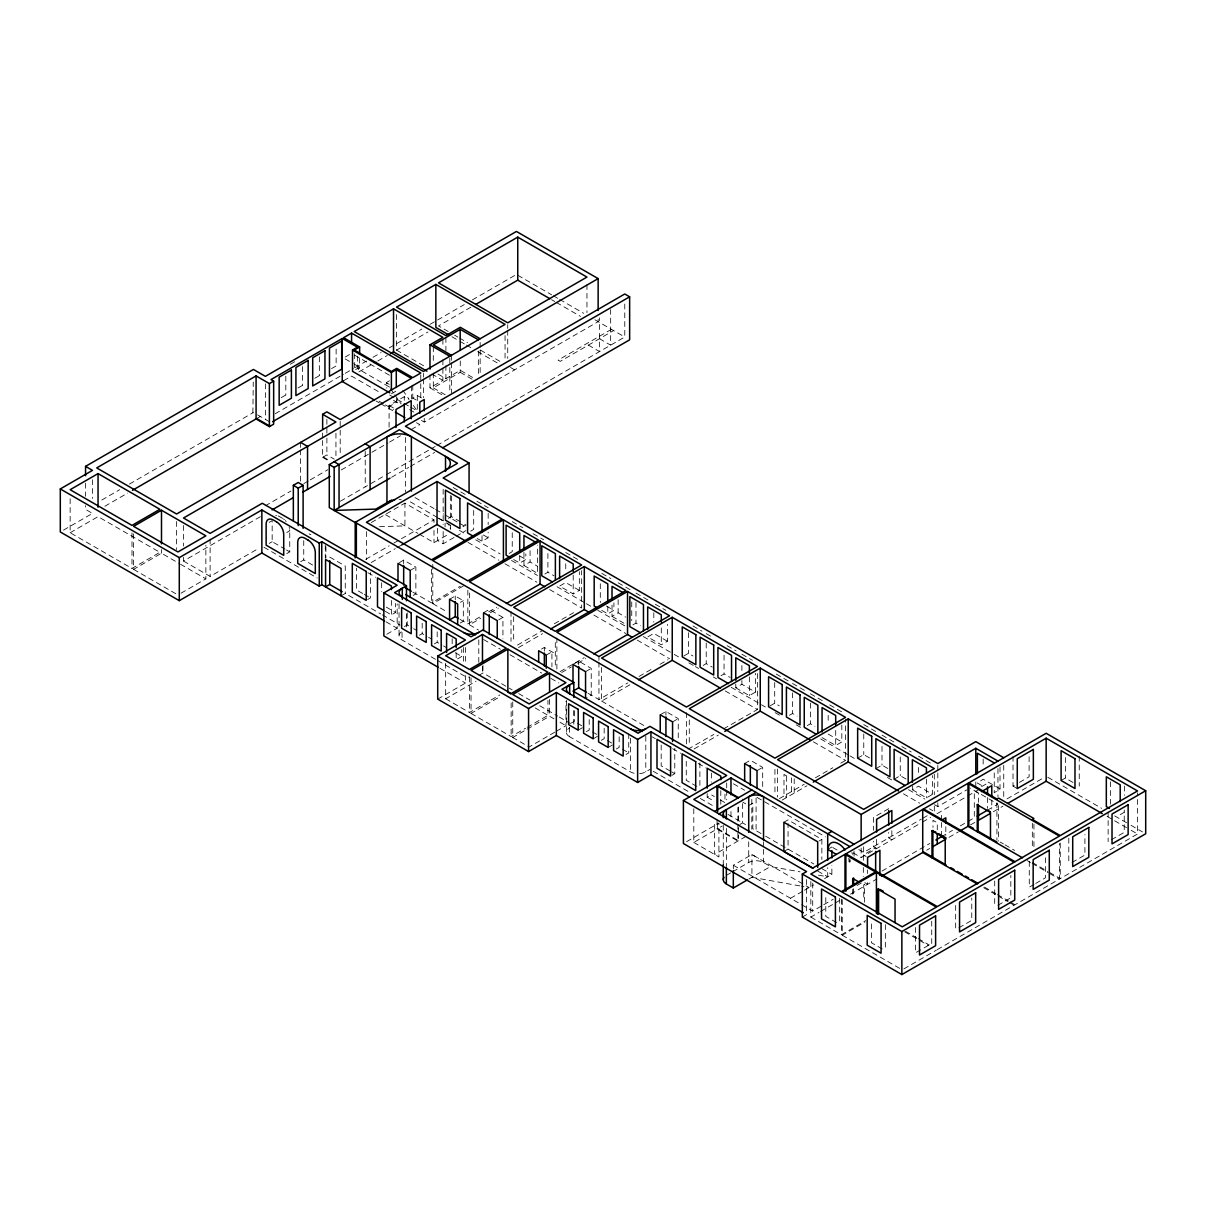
<?xml version="1.0" encoding="UTF-8"?>
<svg xmlns="http://www.w3.org/2000/svg" width="1206" height="1206" viewBox="0 0 1206 1206"><rect width="100%" height="100%" fill="white"/><g stroke="black" fill="none" stroke-linecap="round" stroke-linejoin="round"><path stroke-width="0.75" stroke-dasharray="5 3.75" d="M252.883 412.784L253.26 382.091M1000.015 766.941L1000.015 788.92L994.241 792.749L994.241 772.262M290.329 364.227L294.927 361.574M345.172 357.051L351.564 353.358M101.786 500.023L119.665 489.711M129.419 484.073L253.426 412.482M281.224 397.663L285.807 395.01L288.611 396.623M297.988 387.985L302.585 385.332L305.374 386.945M314.751 378.307L319.349 375.654L322.138 377.267M331.529 368.614L336.127 365.961L338.916 367.574M63.511 530.112L92.47 513.409L85.551 509.399L85.551 505.661M104.862 506.249L127.625 493.103M256.712 418.572L260.345 416.477M275.179 413.748L343.635 374.222M345.278 373.287L353.418 368.584M355.046 367.634L366.458 361.046M372.986 357.293L381.126 352.589M389.282 347.871L421.874 329.057M430.029 324.354L464.265 304.59M472.405 299.887L516.424 274.471L551.67 294.822M70.144 532.735L98.048 516.635L159.901 552.333L131.997 568.448L70.144 532.735L70.144 497.189M355.634 369.549L359.629 367.242L359.629 358.031M359.629 368.267L358.303 369.036L358.303 368.011M343.574 380.719L351.564 376.106L380.599 392.87M358.936 371.855L376.227 361.86M377.81 360.956L387.247 355.514M396.548 314.585L396.548 350.132L427.994 331.982M470.853 307.229L438.517 325.906L448.18 331.484M389.463 380.779L386.267 382.619L386.84 388.196M391.392 393.789L396.277 390.97L395.387 390.458M389.086 427.135L389.086 405.457L404.266 396.699L408.412 399.096M429.969 374.734L429.969 387.835L442.888 380.372L442.888 367.287M437.944 374.041L445.903 378.639L460.3 370.332L474.033 378.262M421.467 397.92L417.306 395.523L412.874 398.086L417.02 400.482M433.301 372.895L433.301 387.865L460.195 372.337L460.3 360.971M322.635 440.522L322.635 457.36L326.886 454.903L334.288 459.169M133.595 533.821L133.595 569.368L161.498 553.253L178.925 563.323M265.184 505.887L290.963 491.008M303.837 483.576L308.661 480.802M310.259 479.867L327.911 469.677M183.508 557.308L183.508 561.046L262.441 515.475M341.328 469.933L370.272 453.215M371.885 452.28L387.97 442.994M389.583 442.074L400.558 435.728M411.186 429.592L419.794 424.618L415.648 422.221M421.467 420.457L424.226 422.055L598.146 321.655L598.146 317.917M269.149 522.379L272.164 520.63L272.164 541.69L284.948 549.077M611.457 329.344L558.122 360.127L560.247 361.363L613.583 330.565M181.051 593.186L205.864 578.865L205.864 545.187M183.508 561.046L210.115 576.408L259.034 548.172M340.378 501.214L384.759 475.586M386.372 474.651L435.2 446.461M436.828 445.527L624.768 337.017L624.768 303.339M286.726 532.524L289.757 530.791A10.145 5.849 60 0 0 289.681 529.675M269.149 543.439L272.164 541.69M391.573 477.29L408.668 467.415M410.296 466.481L434.673 452.416M286.726 553.584L289.757 551.851L289.757 530.791M300.731 561.664L303.746 559.931L313.349 565.463M371.252 522.575L404.93 503.128L433.994 519.907L433.994 523.404M365.719 559.328L389.161 545.79M393.895 543.062L433.994 519.907M371.222 562.539L395.312 548.64M396.91 547.705L401.734 544.931M448.511 518.414L451.572 516.635L461.22 522.213M341.087 595.885L345.263 593.473L380.704 613.929M399.412 562.569L403.663 560.112L415.874 567.152L415.874 593.88L410.206 597.151M419.462 534.258L433.994 542.655L445.074 536.248A17.261 9.965 0 0 0 447.893 534.213M462.983 526.751L466.044 524.987L462.833 523.133M437.597 528.318L437.597 540.574L443.16 543.755L454.496 537.213M456.124 536.278L465.833 530.655M470.626 531.168L473.687 529.404L473.687 508.766M410.206 570.438L415.874 567.152M367.619 599.548L370.408 597.95L370.408 572.639M477.214 538.509L482.023 541.298L488.159 537.755L488.159 532.132M385.242 611.321L391.422 614.894L395.598 612.497L395.598 603.452M509.173 553.433L512.233 551.655L512.233 531.017M412.829 592.116L431.492 602.894L460.39 586.206M432.788 564.348L432.788 603.633L463.285 586.026M386.809 634.235L397.166 628.251L397.166 603.935M449.567 599.292L455.235 596.005L463.33 600.678L463.33 621.271L457.647 624.542M404.417 626.592L407.206 624.979L412 627.753M513.666 559.554L519.711 563.051L525.831 559.509L525.831 553.886M460.481 602.307L463.33 600.678M523.947 552.363L523.947 565.493L530.067 561.951L537.62 566.323M419.402 635.245L422.19 633.632L426.999 636.391M544.841 574.026L547.901 572.247L553.946 575.744M483.576 612.723L489.259 609.437L502.932 617.412L502.932 638.788M460.089 619.402L467.853 623.879L480.697 616.477M488.731 611.834L496.751 607.206M434.386 643.898L437.19 642.285L441.984 645.044M469.435 592.99L469.435 624.798L480.681 618.316M490.299 612.754L498.334 608.11M457.571 658.898L461.762 656.471L461.762 649.537M579.347 590.397L565.735 582.543L559.614 586.086L573.212 593.94L579.347 590.397L579.347 571.644M517.434 645.089L541.509 631.19M554.353 623.773L573.619 612.663M518.49 647.562L542.579 633.663M437.718 699.103L465.486 683.063L465.486 675.586M478.797 675.39L482.973 672.978L512.173 689.847M445.662 663.225L445.662 698.771L476.084 681.209M541.509 649.084L544.343 647.456L555.303 653.773M601.749 610.402L607.794 613.899L613.914 610.357L613.914 602.849M612.015 605.08L612.015 616.341L618.135 612.799L625.703 617.17M546.243 655.099L551.926 651.828L551.926 666.797M445.662 698.771L469.435 712.505L499.857 694.942M471.033 677.878L471.033 713.424L499.857 696.782M632.909 624.874L635.984 623.095L640.507 625.718M560.112 671.591L584.201 657.692M573.001 664.431L578.684 661.144L591.226 668.395L591.226 695.108L585.558 698.395M561.71 672.511L571.342 666.948M577.764 663.24L585.784 658.612M585.558 671.667L591.226 668.395M667.415 641.245L653.818 633.406L647.682 636.934L661.295 644.788L667.415 641.245L667.415 624.361M471.033 713.424L511.148 736.58L525.545 728.258M527.158 727.339L547.961 715.324L547.961 700.354M512.746 701.952L512.746 737.499L525.545 730.112M527.143 729.178L549.559 716.243L554.036 718.821M588.091 693.299L598.945 699.57L627.844 682.882M639.074 676.4L653.531 668.064M659.953 664.355L667.973 659.727M601.613 667.431L601.613 701.108L633.723 682.566M683.787 656.004L688.385 653.351L692.922 655.974M554.775 732.193L529.148 746.981L512.746 737.499M556.373 731.258L565.976 725.711L565.976 701.395M571.403 722.997L574.207 721.384L574.207 709.249M578.202 730.158L582.392 727.731M586.387 731.65L589.191 730.037L589.191 719.635M703.158 665.426L706.219 663.662L712.264 667.144M593.186 738.811L597.377 736.384M601.387 740.303L604.176 738.69L604.176 728.288M720.992 675.722L724.052 673.958L730.097 677.44M660.24 714.796L665.923 711.51L678.254 718.625L678.254 740.017M608.171 747.464L612.377 745.037M616.372 748.956L619.16 747.343L619.16 735.208M672.571 721.912L678.254 718.625M735.766 684.028L735.766 687.782L741.886 684.254L755.484 692.108L755.484 673.34M625.959 754.504L628.748 752.891L628.748 733.806M735.766 687.782L749.363 695.636L755.484 692.108M639.662 773.619A10.733 6.196 0 0 0 645.798 771.795L649.959 769.383M770.121 705.842L774.704 703.204L779.242 705.812M672.013 775.292L674.787 773.679L674.787 748.368M789.478 715.264L792.538 713.5L797.076 716.108M807.311 725.56L810.372 723.796L814.909 726.404M744.66 763.534L750.328 760.247L762.689 767.393L762.689 788.769M707.183 793.593L707.183 797.196L711.359 794.799L714.374 796.548M757.021 770.664L762.689 767.393M822.055 737.605L835.698 745.474L841.818 741.946L841.818 725.062M748.67 805.563L752.83 803.151L752.83 828.778L764.046 835.261M686.621 841.667L718.701 823.14M693.797 808.759L693.797 842.436L717.042 829.019L737.891 841.064L737.891 831.703M717.66 823.05L717.66 828.658L722.093 826.095M779.468 798.568L804.251 784.247M815.377 777.825L832.849 767.74M840.808 763.157L845.572 760.398L845.572 719.243M739.866 824.512L742.655 822.899L742.655 799.096M782.121 800.106L806.92 785.784M857.647 758.152L863.767 754.609L870.023 758.227M745.911 836.436L714.645 854.481L714.645 820.804M875.888 768.689L882.008 765.147L888.264 768.75M783.885 822.281L788.061 819.884L821.859 839.391L821.859 859.501M733.323 868.757L733.323 865.26L751.926 854.526L809.105 887.556L801.734 886.229M726.359 875.375L731.153 872.616M732.751 871.697L748.715 862.471A10.537 6.09 0 0 1 763.534 862.516L770.498 866.541L800.015 871.848M894.128 779.212L900.249 775.684L906.505 779.287M783.885 851.526L788.061 849.114L788.061 823.532M748.82 879.053L770.498 866.541M819.085 841.004L821.859 839.391M912.369 785.995L912.369 789.749L918.49 786.206L932.555 794.332L932.555 775.564M888.686 808.683L873.461 817.472L873.461 830.286M827.693 849.386L831.869 846.989M912.369 789.749L926.434 797.875L932.555 794.332M934.56 804.703L937.816 806.588L966.805 789.855M858.793 849.597L863.662 852.401L921.263 819.145M922.892 818.211L927.791 815.392M848.723 858.461A14.547 8.397 60 0 1 849.069 861.732L853.245 859.32M863.33 860.315L863.33 854.933L875.646 847.818M981.639 786.613L987.518 783.222M790.518 898.289L802.91 891.128M804.462 890.239L813.748 884.872M824.603 878.616L831.869 874.41L831.869 865.275M853.019 852.808L861.144 857.511L920.902 823.005M922.515 822.07L930.595 817.412M937.047 813.688L966.112 796.91M967.725 795.975L980.116 788.83M1013.01 756.268L1013.01 786.101L1017.834 783.312M1019.447 782.393L1029.11 776.815L1029.11 754.428M802.322 917.088L806.573 914.63L806.573 879.084M801.613 904.696L812.708 911.088L822.191 905.616M823.773 904.696L833.271 899.224M856.999 885.521L861.747 882.777M882.023 871.064L929.826 843.476M941.554 836.693L952.469 830.406M960.262 825.899L966.503 822.296M968.056 821.407L974.297 817.804L974.297 790.865L978.548 793.322L978.548 802.307M987.518 810.161L997.965 804.131L970.016 787.985M1006.995 798.915L1042.889 778.202M810.839 881.541L810.839 917.088L818.98 912.384M820.593 911.45L833.617 903.942M835.245 902.993L840.115 900.173M850.532 894.174L876.822 878.993M926.645 850.23L929.69 848.466M948.986 837.326L958.484 831.838M970.483 824.919L975.322 822.115M993.382 811.698L1002.97 806.151M1061.099 780.523L1065.365 778.051L1076.159 784.292M810.839 917.088L841.366 934.71L865.757 920.615M842.255 899.676L842.255 935.223L865.019 922.077M1120.208 814.638L1124.459 812.181M958.891 927.791L971.765 920.359L971.765 897.988M997.935 905.254L1010.824 897.807L1010.824 875.435M1034.115 884.375L1029.276 887.164L1029.276 857.315M1035.713 883.44L1045.376 877.862L1045.376 855.476M1072.028 862.471L1084.918 855.039L1084.918 834.522M1111.359 839.768L1124.233 832.336L1124.233 809.95M903.852 968.915L936.399 950.132M937.273 949.619L1059.381 879.129L1059.381 843.582M1049.401 872.345L1060.255 878.616L1137.544 833.994L1137.544 792.839M688.053 749.167L713.862 734.409M723.54 728.876L757.428 709.505L757.428 672.089M694.113 748.956L718.309 735.117M498.681 619.809L502.932 617.412M379.543 526.69L404.93 525.876L404.93 503.128M818.467 875.164L827.693 876.822L827.693 867.672M799.88 885.897L751.926 877.275L751.926 854.526L758.619 858.401M437.597 517.826L443.16 521.007M553.283 295.756L558.077 298.53M559.69 299.45L583.719 313.334M594.935 319.801L624.768 337.017M551.549 299.676L554.775 301.53M556.388 302.465L580.523 316.394M599.472 338.72L610.658 345.172L610.658 309.625M588.377 345.112L599.563 351.579L599.563 317.902M454.617 335.193L457.828 337.062M459.441 337.981L467.491 342.64M480.365 350.072L501.289 362.147M510.5 367.468L514.645 369.865M451.949 336.73L458.386 340.454M459.999 341.388L464.823 344.177M466.436 345.097L471.26 347.886M477.697 351.609L498.621 363.684M460.195 372.337L472.315 379.317M396.548 350.132L425.205 366.684M431.748 373.935L442.888 380.372M433.301 387.865L445.406 394.859M429.969 387.835L443.718 395.764M354.715 355.197L389.508 375.277M345.172 358.906L353.207 363.534M354.82 364.468L359.629 367.242M389.252 384.352L386.267 382.619L389.448 387.186M388.935 386.734L357.413 368.523L357.413 356.102M389.628 395.01L402.502 402.457M404.116 403.377L408.94 406.166M410.553 407.1L416.99 410.809M1047.788 777.252L1101.636 808.352M1114.691 815.889L1129.374 824.361M1131.017 825.311L1142.429 831.899M393.503 400.317L399.925 404.04M409.543 409.588L414.351 412.362M1107.078 816.402L1129.525 829.366M1131.138 830.286L1137.544 833.994M389.086 405.457L394.633 408.653M379.061 401.206L383.9 403.995M385.513 404.93L393.548 409.573M376.046 401.01L379.257 402.864M380.87 403.784L393.744 411.231M1013.01 786.101L1017.261 788.558M1000.015 788.92L983.161 779.182L977.388 783.026L983.523 786.568M453.185 487.541L466.044 494.973M476.898 501.244L488.159 507.741M512.233 521.64L522.816 527.746M533.097 533.685L543.665 539.791M565.735 552.529L579.347 560.383M601.824 573.363L610.884 578.594M618.135 582.784L631.748 590.639M635.984 593.081L649.582 600.935M655.325 604.251L665.908 610.357M692.922 625.959L701.982 631.19M706.219 633.632L713.771 638.004M727.067 645.677L736.142 650.908M741.886 654.225L752.469 660.33M776.212 674.048L788.317 681.028M792.538 683.47L806.151 691.324M810.372 693.767L816.417 697.264M817.939 698.138L823.984 701.621M829.698 704.922L841.818 711.917M863.767 724.595L877.832 732.72M882.008 735.132L894.505 742.338M901.817 746.559L911.193 751.971M918.49 756.192L932.555 764.318M483.335 534.967L488.159 537.755M519.786 556.026L525.831 559.509M606.347 606L613.914 610.357M828.175 734.062L841.818 741.946M414.97 497.55L434.07 508.585M435.652 509.49L443.612 514.088M445.21 515.007L457.933 522.364M459.531 523.283L465.893 526.947M523.947 565.493L537.544 573.347L537.544 545.202M612.015 616.341L625.628 624.195M1000.151 842.044L1003.362 843.899M1004.975 844.833L1014.638 850.411M437.386 517.464L411.367 502.435A17.261 9.965 0 0 0 409.633 501.606M439.014 518.399L445.527 522.168M446.416 522.876L452.928 526.645M459.441 530.399L465.938 534.152M475.707 539.791L500.113 553.886M511.51 560.458L537.544 575.488M557.066 586.764L584.729 602.729M586.357 603.678L596.111 609.316M597.739 610.251L625.401 626.216M643.295 636.557L672.586 653.456M674.214 654.406L679.099 657.225M688.867 662.863L693.736 665.667M695.365 666.616L698.621 668.486M713.274 676.943L716.53 678.827M731.168 687.284L765.343 707.002M775.096 712.64L779.981 715.46M796.246 724.851L802.759 728.62M820.653 738.946L848.315 754.926M849.944 755.861L854.828 758.68M887.375 777.463L892.259 780.282M908.525 789.674L924.791 799.065M257.571 414.879L269.601 421.814M1032.336 862.486L1047.848 871.456M1027.331 860.617L1030.527 862.471M1032.14 863.406L1048.165 872.647M1049.763 873.581L1059.381 879.129M323.253 456.999L330.655 461.265M322.635 457.36L330.022 461.627M467.958 542.383L498.877 560.232M505.013 563.79L536.896 582.181M549.665 589.553L581.654 608.02L581.654 570.604M593.91 615.105L625.929 633.587M637.22 640.115L669.586 658.793M725.273 690.948L757.428 709.505M813.372 741.811L845.572 760.398M903.445 793.819L919.681 803.196M929.434 808.819L932.675 810.688M385.558 514.691L417.849 533.338M984.563 887.164L995.779 893.646M997.377 894.566L1008.593 901.033M1010.206 901.967L1015.015 904.741M983.674 887.676L996.503 895.078M998.101 895.998L1007.719 901.545M1009.316 902.48L1014.125 905.254M432.788 603.633L447.23 611.97M469.435 624.798L478.586 630.075M601.613 701.108L645.029 726.178M282.581 518.369L279.325 516.5A10.145 5.849 60 0 0 277.47 515.701M863.33 854.933L866.164 856.577M367.875 572.714L375.805 577.297M483.576 639.527L500.445 649.25M510.002 654.768L541.69 673.069M550.961 678.42L558.83 682.973M652.129 736.836L655.371 738.705M672.571 748.64L680.576 753.253M698.199 763.428L706.203 768.056M733.444 783.779L744.66 790.247M757.021 797.392L825.356 836.843M329.735 557.082L345.263 566.051L345.263 593.473M837.1 850.004L832.261 847.215A14.547 8.397 60 0 1 832.351 845.677M849.069 861.732L849.883 862.2L849.883 858.732M742.851 802.201L745.76 803.874M864.747 882.686L867.581 884.33L867.581 880.727M362.659 593.488L356.479 589.9L356.479 568.207M364.212 594.377L370.408 597.95M386.312 607.131L395.598 612.497M670.25 771.056L661.174 765.825L661.174 744.132M671.757 771.93L674.787 773.679M696.857 786.418L686.259 780.312L686.259 760.428M720.434 800.03L724.972 802.653L724.972 793.623M286.546 549.996L289.757 551.851M707.183 797.196L714.751 801.568M413.613 628.673L416.809 630.512M428.597 637.326L431.793 639.165M443.582 645.979L446.778 647.818M455.371 652.778L461.762 656.471M577.403 723.238L582.197 725.997M592.387 731.891L597.181 734.65M607.372 740.544L612.166 743.303M622.356 749.197L628.748 752.891M382.317 614.864L400.045 625.1M518.67 693.586L530.022 700.143M539.76 705.766L557.609 716.062M559.222 717.012L570.589 723.57M653.215 771.267L690.616 792.855M700.369 798.493L715.007 806.95M728.017 814.457L745.564 824.587M765.644 836.18L813.809 863.993M821.859 868.637L831.869 874.41M263.918 547.222L317.223 578.006M385.95 621.783L397.166 628.251M535.132 707.907L547.961 715.324M560.006 722.273L565.976 725.711M817.683 871.049L827.693 876.822M401.372 631.823A10.733 6.196 0 0 0 402.05 639.994L436.075 659.637M437.703 660.571L463.632 675.541A10.733 6.196 0 0 0 469.873 677.244M569.398 727.248L569.398 736.61L630.617 771.946A10.733 6.196 0 0 0 634.145 773.257M905.48 931.258L916.605 937.68M918.203 938.6L929.329 945.022M904.59 931.771L928.439 945.534M439.873 668.29L465.486 683.063M717.66 828.658L738.509 840.703L738.509 835.08M836.587 922.605L825.793 916.379L825.793 893.993M882.249 948.971L871.456 942.73L871.456 920.359M693.797 842.436L718.912 856.938L718.912 823.261M733.323 865.26L800.03 903.776M842.255 935.223L902.239 969.85M180.508 564.242L205.864 578.865M133.595 569.368L177.96 594.98M402.744 390.186L409.105 399.322M413.341 405.412L417.593 411.502M390.503 388.709L393.684 393.277M394.754 394.799L401.116 403.935M396.337 398.462L396.729 402.186L388.739 406.799L388.362 403.075M1124.459 786.071L1124.459 795.402M1110.575 781.79L1110.575 804.161M1108.133 811.789L1108.133 841.637M1079.249 756.237L1079.249 786.071M1068.802 838.23L1068.802 864.34M1065.365 757.549L1065.365 778.051M1060.255 843.069L1060.255 878.616M1033.949 824.135L1033.949 848.466M1032.336 823.201L1032.336 849.401M1003.739 765.252L1003.739 797.06M998.538 805.563L998.538 841.11M997.965 768.584L997.965 796.638M996.925 802.759L996.925 840.175M994.709 880.998L994.709 907.108M991.784 800.045L991.784 809.03M987.518 797.588L987.518 808.367M983.161 759.026L983.161 766.353M975.79 781.97L975.79 787.578M955.665 905.42L955.665 929.66M945.821 826.713L945.821 835.607M941.554 815.362L941.554 820.698M941.554 822.477L941.554 834.914M937.816 765.418L937.816 771.041M937.816 772.91L937.816 791.618M937.816 802.849L937.816 806.588M937.273 829.864L937.273 822.748L933.007 820.291L933.007 827.406M934.303 774.207L934.303 794.784M934.303 806.015L934.303 811.623M931.725 921.098L931.725 943.484L915.625 952.77L915.625 926.675M926.434 779.106L926.434 797.875M918.49 767.453L918.49 774.961M900.249 756.916L900.249 775.684M891.852 830.633L891.852 839.783L888.686 837.959L888.686 832.472M885.34 924.64L885.34 950.75M882.008 746.378L882.008 765.147M876.611 839.421L876.611 848.572L873.461 846.748L873.461 841.26M867.581 869.963L867.581 873.551M864.612 902.269L864.612 884.3L863.737 884.812L863.737 899.194M863.767 733.972L863.767 754.609M863.662 846.793L863.662 852.401M863.33 867.506L863.33 876.476M861.144 848.15L861.144 857.511M854.044 851.119L854.044 856.32M853.592 888.716L853.592 895.907M852.702 889.229L852.702 894.626M841.366 899.163L841.366 934.71M839.678 898.289L839.678 924.384M835.698 730.459L835.698 745.474M828.175 715.309L828.175 722.816M812.708 883.033L812.708 911.088M810.372 703.158L810.372 723.796M794.196 778.744L794.196 793.126L791.543 791.588L791.543 773.619M792.538 692.862L792.538 713.5M777.599 769.036L777.599 797.106M774.945 769.368L774.945 795.568M774.704 682.566L774.704 703.204M763.534 841.848L763.534 847.486M763.534 849.371L763.534 862.516M756.087 798.055L756.087 831.733M751.82 799.337L751.82 829.276M749.363 676.868L749.363 695.636M748.715 841.803L748.715 862.471M741.886 665.486L741.886 672.993M741.886 680.501L741.886 684.254M738.479 806.995L738.509 825.733M738.509 827.602L738.509 833.21M737.891 807.387L737.891 822.341M737.891 824.226L737.891 829.834M730.972 811.623L730.972 817.231M726.705 782.965L726.705 788.588M726.705 790.458L726.705 799.804M726.359 828.401L726.359 865.983M724.052 655.19L724.052 673.958M723.268 825.175L723.268 864.657M720.796 790.608L720.796 805.065M717.042 819.658L717.042 829.019M711.359 773.106L711.359 782.136M706.219 643.009L706.219 663.662M699.887 762.855L699.887 786.357M689.274 719.907L689.274 746.107M688.385 632.713L688.385 653.351M686.44 712.656L686.44 744.464M665.923 711.51L665.923 715.083M661.295 627.904L661.295 644.788M653.818 612.754L653.818 622.145M645.798 736.248L645.798 771.795M635.984 602.457L635.984 623.095M631.748 601.9L631.748 620.653M630.617 738.268L630.617 771.946M618.135 599.668L618.135 612.799M607.794 606.392L607.794 613.899M600.302 583.749L600.302 602.503M598.945 656.531L598.945 660.285M598.945 662.154L598.945 699.57M586.96 284.571L586.96 312.64M578.684 661.144L578.684 664.717M573.83 710.47L573.83 725.439M573.212 575.172L573.212 593.94M566.383 700.385L566.383 732.193M565.735 563.79L565.735 571.297M556.886 637.868L556.886 669.677M555.303 642.557L555.303 668.757M549.559 699.405L549.559 716.243M547.901 553.494L547.901 572.247M544.343 647.456L544.343 651.195M530.067 550.705L530.067 561.951M519.711 555.544L519.711 563.051M513.681 616.658L513.681 642.858M511.012 611.382L511.012 641.321M511.148 702.902L511.148 736.58M507.726 324.7L507.726 328.439M507.726 330.323L507.726 358.378M505.058 335.6L505.058 358.046M488.159 513.364L488.159 524.625M482.973 665.501L482.973 672.978M482.475 666.285L482.475 673.777M482.023 535.66L482.023 541.298M480.154 342.489L480.154 348.112M480.154 349.981L480.154 374.297M478.797 639.843L478.797 662.29M478.36 351.021L478.36 375.337M469.435 676.958L469.435 712.505M467.853 590.201L467.853 623.879M465.486 647.516L465.486 662.486M463.632 647.471L463.632 662.441M456.17 652.763L456.17 657.963M455.235 596.005L455.235 599.759M452.175 638.788L452.175 645.723M451.466 355.318L451.466 360.926M451.466 362.795L451.466 392.734M451.572 495.998L451.572 516.635M450.351 495.425L450.351 517.977M450.351 525.499L450.351 529.253A17.261 9.965 0 0 0 449.853 526.675M449.823 358.137L449.823 365.614M449.823 367.483L449.823 391.814M445.903 337.469L445.903 350.569M445.903 365.539L445.903 378.639M445.074 523.087L445.074 526.856M443.16 489.199L443.16 524.504M443.16 531.499L443.16 543.755M442.888 339.218L442.888 346.695M442.888 359.795L442.888 365.403M437.19 631.869L437.19 642.285M433.994 530.399L433.994 542.655M433.301 346.71L433.301 361.679M431.492 569.217L431.492 602.894M424.226 418.301L424.226 422.055M423.427 373.363L423.427 377.116M423.427 378.986L423.427 397.694M422.19 623.216L422.19 633.632M420.773 374.9L420.773 397.362M417.306 395.523L417.306 412.437M412.784 385.136L412.784 400.106M411.457 385.905L411.457 398.99M407.206 612.829L407.206 624.979M406.482 613.854L406.482 626.954M405.412 437.492L405.412 492.033M404.266 396.699L404.266 400.317M403.663 560.112L403.663 563.669M402.05 632.502L402.05 639.994M399.035 603.769L399.035 635.577M391.422 600.437L391.422 614.894M381.669 582.754L381.669 591.799M366.413 531.635L366.413 559.705M365.222 451.315L365.222 486.862M354.308 353.72L354.308 368.478M340.198 421.422L340.198 455.099M336.127 349.062L336.127 365.961M335.946 433.24L335.946 457.556M326.886 419.356L326.886 436.195M326.886 438.064L326.886 454.903M325.921 546.755L325.921 557.986M325.288 545.248L325.288 558.333M322.635 433.029L322.635 438.652M319.349 356.87L319.349 375.654M303.746 540.635L303.746 559.931M302.585 366.549L302.585 385.332M300.626 442.406L300.626 448.014M300.626 449.883L300.626 481.691M285.807 376.227L285.807 395.01M265.395 383.855L265.395 419.402M210.115 538.992L210.115 576.408M183.508 525.499L183.508 546.077M176.589 521.505L176.589 549.559M161.498 549.514L161.498 553.253M131.997 532.901L131.997 568.448M92.47 479.732L92.47 498.44M85.551 483.214L85.551 496.314M569.398 736.61A10.733 6.196 0 0 1 569.654 727.851M446.989 523.163A17.261 9.965 0 0 1 449.16 525.439M399.065 499.646A17.261 9.965 0 0 1 401.327 499.706M851.858 852.597A14.547 8.397 60 0 1 852.461 854.33M309.068 533.941A10.145 5.849 60 0 1 310.922 534.74M275.752 515.535A10.145 5.849 60 0 1 276.581 515.55M283.516 518.987A10.145 5.849 60 0 1 284.435 519.726M285.325 520.585A10.145 5.849 60 0 1 286.169 521.55M289.199 527.308A10.145 5.849 60 0 1 289.5 528.499M786.644 775.925L783.99 774.388L783.99 795.945L786.644 797.483L786.644 775.925"/><path stroke-width="1.5" d="M355.197 557.911L355.197 522.364L457.496 463.3L399.382 429.743L334.168 467.4L334.168 510.424L375.865 509.098L391.679 500.038M85.551 475.722L85.551 466.375L253.426 369.443L265.395 376.362L516.424 231.446L598.146 278.616L598.146 310.424M384.352 620.849L321.746 584.714L319.258 586.146L261.853 552.996L179.287 600.663L60.3 531.967L60.3 488.943L92.47 470.37L85.551 466.375M256.079 375.91L256.079 418.934L269.39 426.623L273.656 424.165L273.656 381.126L269.39 383.583L256.079 375.91L96.721 467.913L176.589 514.012L335.946 422.01L322.635 414.321L322.635 429.291M98.048 473.596L70.144 489.711L131.997 525.409L159.901 509.309L98.048 473.596L98.048 507.274M389.779 392.855L352.529 371.342L352.529 350.041L357.413 347.222L342.248 338.464L270.988 379.589L273.656 381.126M359.629 346.966L354.308 350.041L391.392 371.448L396.729 368.373L412.784 377.644L420.773 373.031L351.564 333.082L343.574 337.695L359.629 346.966L359.629 354.338M429.969 369.126L429.969 344.81L442.888 337.348L393.533 308.842L354.217 331.544L423.427 371.493L505.058 324.369L435.848 284.405L396.548 307.108L445.903 335.6L460.3 327.293L480.154 338.75M517.751 237.13L438.517 282.867L507.726 322.831L586.96 277.079L517.751 237.13L517.751 280.154L475.707 304.44M132.494 490.284L256.712 418.572L270.008 426.261M272.616 421.693L343.574 380.719M390.382 353.69L393.533 351.881L426.969 371.192M478.36 339.791L460.195 329.313L433.301 344.841L451.466 355.318M352.529 350.041L391.392 372.473L396.277 369.654L411.457 378.413L340.198 419.552L326.886 411.864L322.635 414.321M161.498 510.228L133.595 526.344L177.96 551.956L205.864 535.841L161.498 510.228L161.498 543.906M598.146 278.616L183.508 518.007L210.115 533.384L262.29 503.264L406.482 585.784L406.482 600.754M293.344 520.871L293.344 485.325L298.229 482.506L303.113 485.325L303.113 528.364M356.765 523.479L329.283 507.62L329.283 464.581L624.768 293.993L629.638 296.812L629.638 339.836L442.783 447.712M293.344 485.325L298.229 488.144L303.113 485.325M629.638 296.812L405.412 426.261L469.074 463.014L469.074 493.088M60.3 488.943L179.287 557.639L261.853 509.972L319.258 543.107L321.746 541.675L397.166 585.227L383.855 592.915L383.855 635.939L438.275 667.355M272.104 509.882L293.043 497.792M302.721 492.214L330.067 476.43M334.168 510.424L390.035 478.179M437.039 481.511L366.413 522.288L431.492 559.855L502.133 519.077L437.039 481.511L437.039 524.535L401.734 544.931M469.074 463.014L443.16 477.968L937.816 763.549L975.79 741.63L1003.739 757.76M342.157 591.679L329.735 584.518L325.575 586.915L325.575 559.494L341.087 568.448L341.087 595.885M503.415 519.831L432.788 560.609L467.853 580.855L538.494 540.077L503.415 519.831L503.415 560.986M406.482 585.784L394.588 592.659L471.079 636.813L482.973 629.939L573.83 682.4L573.83 697.37M540.062 540.981L469.435 581.759L511.012 605.774L581.654 564.996L540.062 540.981L540.062 584.021L506.354 603.482M458.476 618.467L455.235 616.598L449.567 619.884L449.567 599.292L457.647 603.95L457.647 624.542M584.307 566.534L513.681 607.311L555.303 631.341L625.929 590.563L584.307 566.534L584.307 609.558L550.599 629.019M689.636 797.106L650.939 774.765L637.627 782.453L556.343 735.524L528.575 751.564L437.718 699.103L437.718 656.079L465.486 640.039L383.855 592.915M482.475 634.477L445.662 655.732L469.435 669.466L506.264 648.21L482.475 634.477L482.475 662.546M507.862 649.13L471.033 670.385L511.148 693.54L547.961 672.285L507.862 649.13L507.862 692.169L511.073 694.023M627.527 591.483L556.886 632.261L598.945 656.531L669.586 615.753L627.527 591.483L627.527 634.507L593.804 653.969M549.559 673.204L512.746 694.475L529.148 703.942L565.976 682.686L549.559 673.204L549.559 691.912M672.239 617.291L601.613 658.069L686.44 707.048L757.428 666.481L672.239 617.291L672.239 660.33L720.464 688.174M437.718 656.079L528.575 708.525L556.343 692.5L637.627 739.414L650.939 731.74L726.705 775.488L683.41 800.483L683.41 843.522L803.332 912.761M573.83 682.4L561.936 689.274L638.064 733.218L649.959 726.359L854.044 844.185M586.523 692.395L578.684 687.872L573.001 691.144L642.376 731.198M638.532 679.792L672.239 660.33M737.891 798.025L717.042 785.98L693.797 799.412L812.708 868.064L1046.16 733.278L1145.7 790.744L1145.7 833.783L901.862 974.554L802.322 917.088L802.322 874.048L806.573 871.591L683.41 800.483M717.66 811.819L717.66 785.634L730.972 777.945L849.883 846.597M848.225 718.897L777.599 759.674L863.662 809.377L934.303 768.599L848.225 718.897L848.225 761.936L898.576 791M714.645 811.442L751.82 789.99M718.912 813.899L756.087 792.448M813.266 782.121L848.225 761.936M724.067 877.35A10.537 6.09 0 0 0 726.359 883.983L733.323 888.008L747.283 879.958M831.869 831.386L827.693 833.783L827.693 860.36M355.197 522.364L861.144 814.472L975.79 748.293L997.965 761.092M844.999 854.33L810.839 874.048L841.366 891.671L875.526 871.953L844.999 854.33L844.999 889.877M845.888 853.818L967.981 783.327L1059.381 836.09L937.273 906.58L845.888 853.818L845.888 891.234M968.87 782.815L1046.16 738.193L1137.544 790.955L1060.255 835.577L1032.336 819.462L1033.949 818.527L998.538 798.086L996.925 799.02L968.87 782.815L968.87 825.854M981.488 791.618L991.784 785.679L991.784 796.457M941.539 820.276L945.821 817.819L945.821 823.155M932.886 830.346L932.886 857.33L931.997 857.843L931.997 830.859L935.826 832.05M977.252 804.779L978.126 804.266L978.126 831.19L991.362 838.833L990.473 839.346L990.473 812.407L977.252 804.779L977.252 831.703L978.126 831.19M876.415 872.466L842.255 892.184L902.239 926.826L936.399 907.093L876.415 872.466L876.415 913.62M935.856 839.994L941.554 836.693L945.821 839.165L932.72 846.718M977.237 816.1L987.518 810.161L990.352 811.804M931.997 830.859L945.218 838.502L946.107 837.989L938.765 833.753M881.496 876.295L923.615 851.979L946.107 864.958L945.218 865.471L945.218 838.502M960.066 830.934L967.981 826.366L1022.522 857.843M990.307 813.477L978.548 820.261L978.548 805.894M1007.764 803.392L1046.16 781.232L1102.269 813.628M802.322 874.048L901.862 931.529L1145.7 790.744M760.247 668.109L689.274 708.691L774.945 758.152L845.572 717.374L760.247 668.109L760.247 711.148L810.161 739.956M724.761 731.424L760.247 711.148M517.751 280.154L549.936 298.741M448.722 334.876L435.848 327.444L435.848 284.405M429.969 344.81L449.823 356.267M1109.414 808.397L1106.324 806.618L1106.324 776.785L1120.208 784.805L1120.208 801.583M374.433 400.075L342.248 381.488L342.248 338.464M395.357 412.15L405.02 417.728M994.241 762.946L977.388 753.207L977.388 773.709M365.222 443.838L370.106 446.657L370.106 489.681M536.037 542.459L523.947 535.464L523.947 548.609M622.598 592.432L612.015 586.327L612.015 599.457M473.988 536.655L467.566 532.946L467.566 502.917L482.023 511.269L482.023 531.906M510.651 557.805L506.113 555.197L506.113 525.168L519.711 533.022L519.711 551.79M552.363 581.895L541.78 575.79L541.78 545.76L555.378 553.614L555.378 579.89M597.211 607.794L594.181 606.045L594.181 576.016L607.794 583.87L607.794 602.638M640.431 632.743L629.849 626.638L629.849 596.623L643.461 604.477L643.461 630.738M728.514 683.591L717.932 677.486L717.932 647.471L731.529 655.325L731.529 681.586M816.341 734.303L804.251 727.324L804.251 697.309L817.864 705.163L817.864 733.308M905.073 785.528L894.128 779.212L894.128 749.197L908.193 757.308L908.193 783.583M970.408 826.743L973.498 828.522M992.749 839.632L996.925 842.044M300.626 442.406L307.545 446.401L307.545 489.425M334.168 461.762L339.052 464.581L339.052 507.62M437.039 524.535L464.702 540.514M540.062 584.021L544.871 586.794M584.307 609.558L589.116 612.331M627.527 634.507L632.381 637.311M329.283 464.581L334.168 467.4M923.615 808.94L1015.015 861.702M1014.125 862.215L922.726 809.452L922.726 852.491L977.267 883.968M950.916 867.732L954.127 869.586M957.323 871.441L962.132 874.214M965.343 876.069L968.539 877.908M971.75 879.762L978.156 883.47M405.201 587.714L411.306 591.226M405.623 594.513L475.481 634.838M717.66 785.634L738.509 797.663M827.693 849.386L836.165 854.285M880.169 889.515L883.32 891.324M859.004 882.083L852.702 878.45L852.702 885.641M383.689 610.432L377.493 606.859L377.493 577.93L391.422 585.98L391.422 589.598M812.859 868.26L783.885 851.526L783.885 822.281L817.683 841.803L817.683 867.385M1046.16 738.193L1046.16 781.232M987.518 786.825L987.518 794M975.79 748.293L975.79 774.478M967.981 783.327L967.981 826.366M937.273 833.421L937.273 844.094M926.434 773.483L926.434 767.845L912.369 759.735L912.369 782.242M901.862 931.529L901.862 974.554M895.048 922.65L895.048 899.133L877.697 889.108L877.697 914.434M891.852 823.306L891.852 810.507L876.611 819.296L876.611 832.11M888.686 810.507L888.686 825.145M879.913 875.42L879.913 850.275L867.581 857.391L867.581 866.375M878.586 888.596L878.586 913.922M875.646 851.406L875.646 871.154M861.144 814.472L861.144 840.672M853.592 877.938L853.592 885.129M835.698 724.836L835.698 715.46L822.055 707.575L822.055 731.967M831.869 850.637L831.869 857.963M763.534 839.964L763.534 796.744A10.537 6.09 0 0 0 748.715 796.699L748.715 832.396M757.021 788.483L757.021 770.664L744.66 763.534L744.66 781.337M750.328 765.599L750.328 785.196M749.363 673.114L749.363 665.622L735.766 657.767L735.766 680.274M733.323 870.506L733.323 888.008M730.972 777.945L730.972 794.784M726.359 818.995L726.359 809.603A10.537 6.09 0 0 0 726.359 818.211M726.359 867.069L726.359 883.983M723.268 813.899L723.268 817.668M723.268 864.657L723.268 879.687M720.796 779.754L720.796 776.136L707.183 768.282L707.183 788.166M717.042 785.98L717.042 810.311M672.571 741.509L672.571 721.912L660.24 714.796L660.24 732.615M665.923 716.861L665.923 736.459M661.295 622.266L661.295 614.774L647.682 606.92L647.682 629.426M650.939 731.74L650.939 774.765M637.627 739.414L637.627 782.453M585.558 698.395L585.558 671.667L573.001 664.431L573.001 684.028M578.684 666.496L578.684 687.872M573.212 571.418L573.212 563.911L559.614 556.072L559.614 578.579M569.654 694.174L569.654 684.812A10.733 6.196 0 0 0 569.398 693.571M556.343 692.5L556.343 735.524M546.243 668.214L546.243 655.099L538.66 650.727L538.66 661.958M544.343 653.064L544.343 666.179M528.575 708.525L528.575 751.564M497.249 638.487L497.249 620.608L483.576 612.723L483.576 630.587M489.259 614.804L489.259 634.462M460.195 329.313L460.195 349.891M456.17 647.562L456.17 638.879L446.582 633.346L446.582 652.431M455.235 601.628L455.235 616.598M445.527 471.425L445.527 456.381A17.261 9.965 0 0 1 445.074 470.476M424.226 410.794L424.226 399.518L419.794 402.08L419.794 413.356M411.367 491.159L411.367 436.662A17.261 9.965 0 0 0 386.96 436.919L386.96 502.691M411.186 418.753L411.186 400.694L396.02 409.452L396.02 427.512M410.206 597.151L410.206 570.438L397.995 563.383L397.995 581.202M404.266 403.92L404.266 421.979M403.663 565.448L403.663 585.046M402.307 599.427L402.307 588.196A10.733 6.196 0 0 0 402.05 596.955M396.277 369.654L396.277 387.412M393.533 308.842L393.533 351.881M391.392 372.473L391.392 390.231M356.358 521.701L356.358 557.247M351.564 333.082L351.564 342.293M329.735 560.745L329.735 584.518M321.746 541.675L321.746 584.714M319.258 543.107L319.258 586.146M298.229 488.144L298.229 525.56M269.39 383.583L269.39 426.623M261.853 509.972L261.853 552.996M179.287 557.639L179.287 600.663M388.634 501.817A17.261 9.965 0 0 1 394.618 500.038M645.798 728.771A10.733 6.196 0 0 1 630.617 728.921M478.797 632.351A10.733 6.196 0 0 1 463.632 632.502M828.1 849.627A14.547 8.397 60 0 1 838.788 843.929A14.547 8.397 60 0 1 845.044 849.989M291.4 370.061L279.159 377.131L279.159 405.306L291.4 398.236L291.4 370.061M308.163 360.383L295.922 367.453L295.922 395.628L308.163 388.558L308.163 360.383M324.942 350.705L312.701 357.775L312.701 385.95L324.942 378.88L324.942 350.705M341.705 341.012L329.464 348.082L329.464 376.257L341.705 369.187L341.705 341.012M1033.361 749.423L1017.261 758.725L1017.261 788.558L1033.361 779.272L1033.361 749.423M935.615 915.897L919.515 925.183L919.515 955.031L935.615 945.73L935.615 915.897M975.669 892.772L959.554 902.073L959.554 931.906L975.669 922.605L975.669 892.772M1014.713 870.219L998.613 879.521L998.613 909.354L1014.713 900.068L1014.713 870.219M1049.28 850.275L1033.165 859.577L1033.165 889.41L1049.28 880.109L1049.28 850.275M1088.807 827.452L1072.707 836.753L1072.707 866.586L1088.807 857.285L1088.807 827.452M1128.138 804.749L1112.022 814.05L1112.022 843.883L1128.138 834.582L1128.138 804.749M1074.983 758.695L1061.099 750.675L1061.099 780.523L1074.983 788.528L1074.983 758.695M459.923 498.5L445.451 490.149L445.451 520.178L459.923 528.53L459.923 498.5M695.862 634.733L682.264 626.879L682.264 656.893L695.862 664.747L695.862 634.733M713.696 645.029L700.098 637.175L700.098 667.189L713.696 675.043L713.696 645.029M782.181 684.571L768.584 676.717L768.584 706.731L782.181 714.585L782.181 684.571M800.015 694.867L786.418 687.013L786.418 717.027L800.015 724.881L800.015 694.867M871.712 736.248L857.647 728.123L857.647 758.152L871.712 766.277L871.712 736.248M889.953 746.785L875.888 738.66L875.888 768.689L889.953 776.8L889.953 746.785M366.232 571.433L352.303 563.383L352.303 592.312L366.232 600.362L366.232 571.433M670.611 747.162L656.999 739.308L656.999 768.222L670.611 776.091L670.611 747.162M695.711 761.649L682.083 753.795L682.083 782.709L695.711 790.578L695.711 761.649M276.551 521.851L273.295 519.982A10.145 5.849 60 0 0 266.134 524.113L266.134 545.172L283.712 555.333L283.712 534.273A10.145 5.849 60 0 0 276.551 521.851M308.133 540.092L304.892 538.223A10.145 5.849 60 0 0 297.716 542.353L297.716 563.413L315.309 573.559L315.309 552.499A10.13 5.849 60 0 0 308.133 540.092M411.216 612.919L401.628 607.387L401.628 628.205L411.216 633.738L411.216 612.919M426.2 621.572L416.613 616.04L416.613 636.858L426.2 642.391L426.2 621.572M441.185 630.225L431.597 624.693L431.597 645.511L441.185 651.044L441.185 630.225M578.202 709.339L568.614 703.791L568.614 724.61L578.202 730.158L578.202 709.339M593.186 717.992L583.598 712.445L583.598 733.263L593.186 738.811L593.186 717.992M608.171 726.645L598.583 721.098L598.583 741.916L608.171 747.464L608.171 726.645M623.17 735.298L613.568 729.751L613.568 750.569L623.17 756.117L623.17 735.298M835.411 897.008L821.527 889.003L821.527 918.836L835.411 926.856L835.411 897.008M881.073 923.374L867.189 915.354L867.189 945.187L881.073 953.207L881.073 923.374"/></g></svg>
